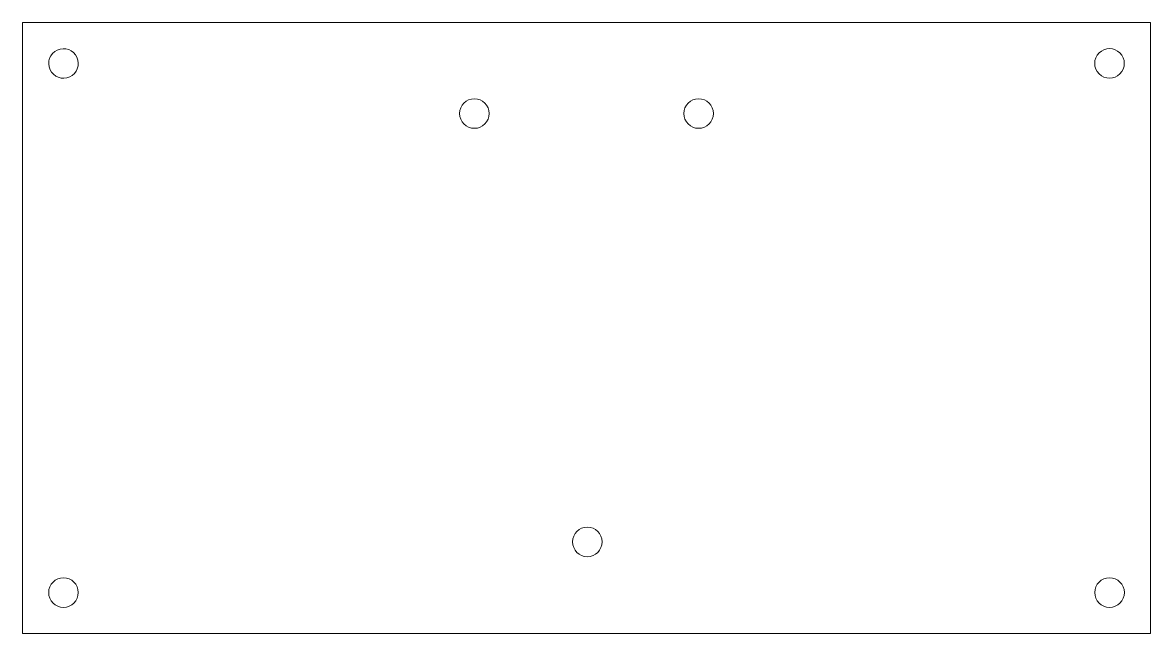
# Model space of a CAD drawing. Header units: millimetres. Extents: x 0 to 305, y -165 to 0.
import ezdxf

# ---------------------------------------------------------------- set-up
doc = ezdxf.new("R2010")
doc.units = ezdxf.units.MM
doc.header["$MEASUREMENT"] = 0
doc.layers.add('Layer 1', color=7, linetype='Continuous', lineweight=0)

msp = doc.modelspace()

# ---------------------------------------------------------------- linework, layer by layer
at = {"layer": 'Layer 1', "color": 18, "lineweight": 18, "true_color": 0x000000}
msp.add_lwpolyline([(-0.12, -165.08), (304.68, -165.08), (304.68, 0.02), (-0.12, 0.02)], close=True, dxfattribs=at)
for centre in [(121.98, -24.56), (182.58, -24.56), (152.5, -140.33)]:
    msp.add_circle(centre, 4, dxfattribs=at)
for centre, major_axis, ratio in [((10.94, -11.03), (3.89, 0.92), 0.999997), ((293.62, -11.03), (2.83, 2.83), 0.999999)]:
    msp.add_ellipse(centre, major_axis=major_axis, ratio=ratio, dxfattribs=at)
for points in [[(6.94, -154.02), (6.94, -156.23), (8.73, -158.02), (10.94, -158.02), (13.15, -158.02), (14.94, -156.23), (14.94, -154.02), (14.94, -151.81), (13.15, -150.02), (10.94, -150.02), (8.73, -150.02), (6.94, -151.81), (6.94, -154.02)], [(289.63, -154.02), (289.63, -156.23), (291.42, -158.02), (293.62, -158.02), (295.83, -158.02), (297.63, -156.23), (297.63, -154.02), (297.63, -151.81), (295.83, -150.02), (293.62, -150.02), (291.42, -150.02), (289.63, -151.81), (289.63, -154.02)]]:
    msp.add_open_spline(points, degree=3, knots=[0, 0, 0, 0, 1, 1, 1, 2, 2, 2, 3, 3, 3, 4, 4, 4, 4], dxfattribs=at)

doc.saveas('drawing.dxf')
